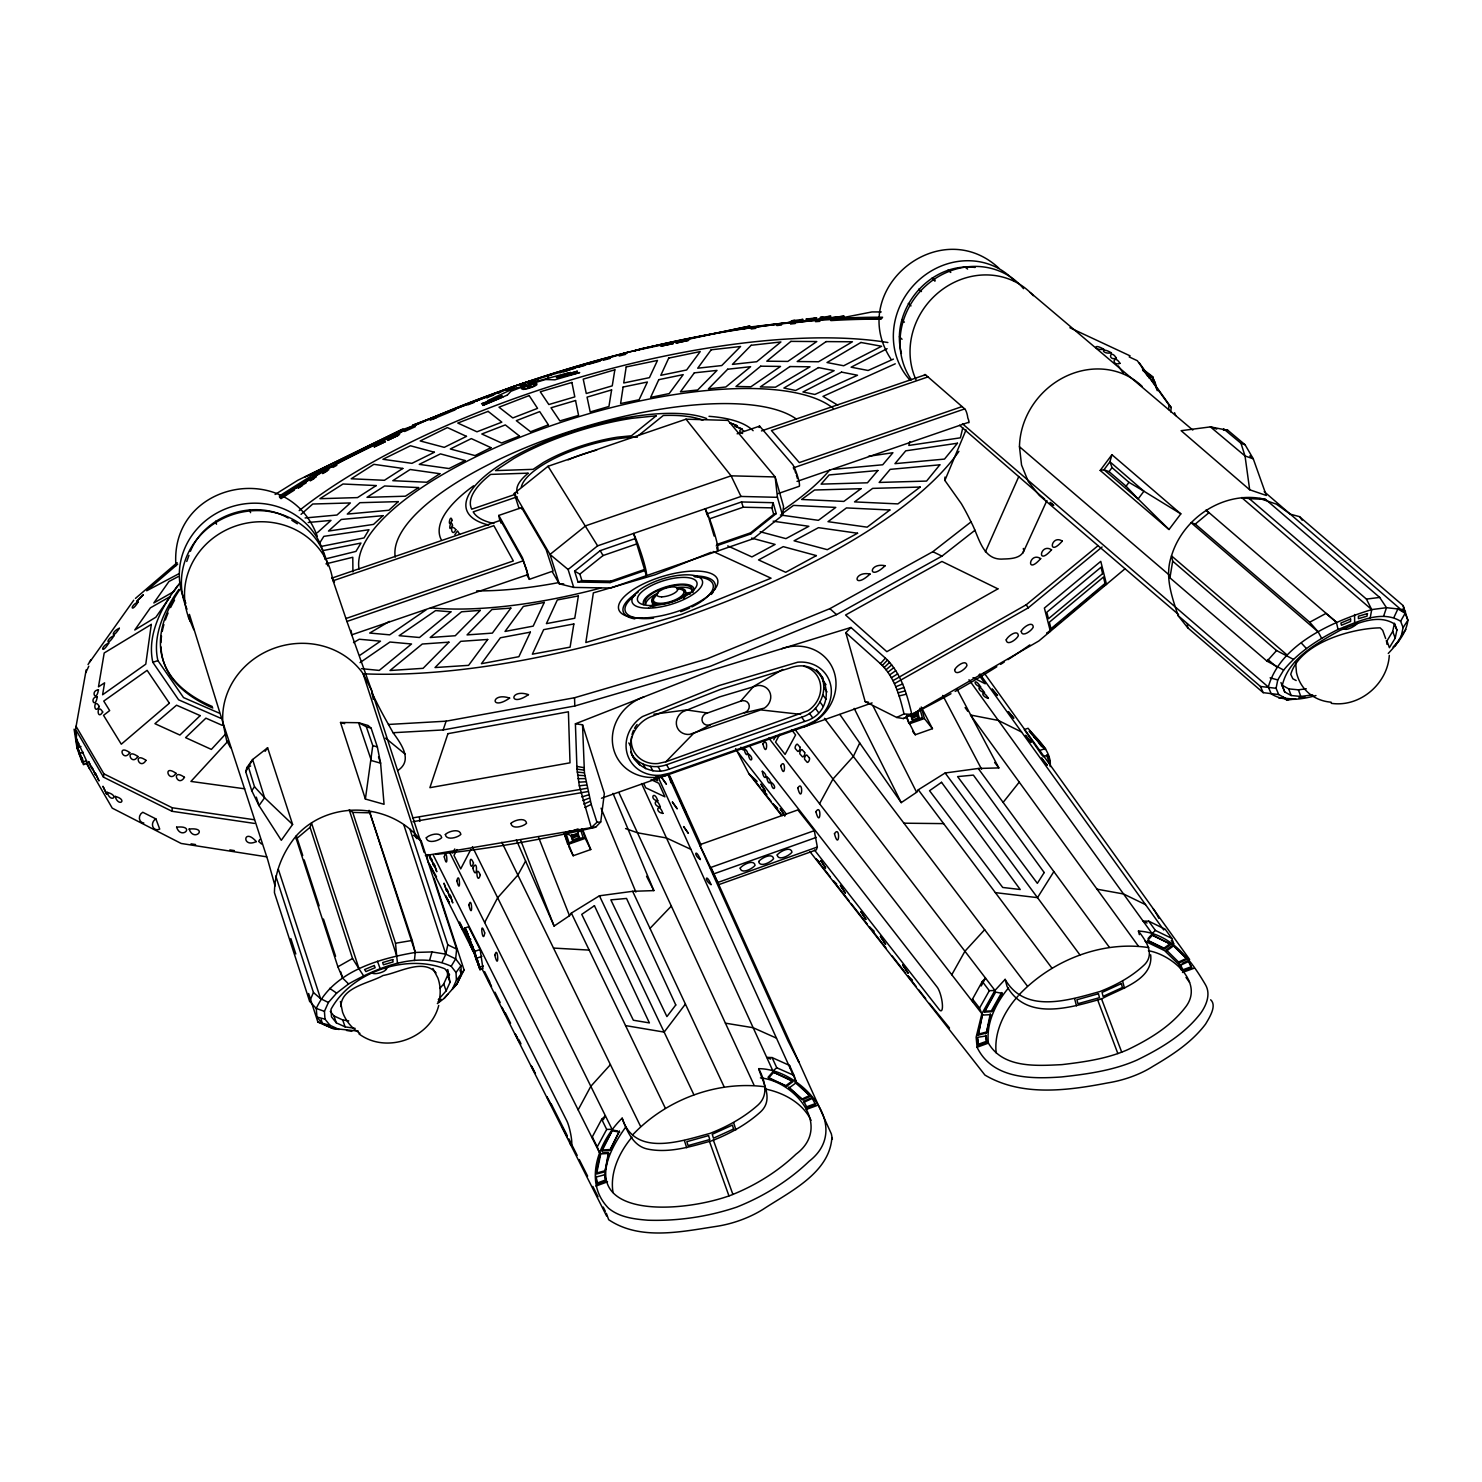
<?xml version="1.0" encoding="UTF-8"?>
<svg xmlns="http://www.w3.org/2000/svg" width="1482" height="1482" viewBox="0 0 1482 1482"><rect width="100%" height="100%" fill="white"/><g stroke="black" fill="none" stroke-linecap="round" stroke-linejoin="round"><path stroke-width="1.5" d="M451.195 966.264C417.683 950.925 378.503 966.968 348.585 983.937L342.731 978.176L337.896 966.801L296.289 838.905L296.307 835.792C329.078 799.298 391.767 802.336 421.277 841.054L456.641 949.11L455.659 958.873L451.195 966.264L456.03 972.507L456.419 980.306L452.362 989.142L456.845 984.159L464.088 970.006L434.059 878.233M758.673 1068.67C764.805 1080.211 769.102 1094.772 758.136 1104.905C744.02 1117.484 727.458 1126.561 709.934 1133.434C682.016 1140.751 634.648 1157.924 622.162 1118.15C599.247 1140.658 582.389 1181.673 608.565 1208.238C619.476 1217.37 634.277 1219.13 647.949 1220.223C677.922 1221.187 708.211 1216.685 736.647 1207.145C763.323 1196.53 788.424 1181.135 809.172 1161.24C853.391 1126.894 800.725 1068.744 758.673 1068.67C762.934 1082.897 774.178 1099.496 760.359 1112.093C746.28 1124.69 729.737 1133.767 712.212 1140.658C691.316 1146.457 668.623 1153.756 646.763 1148.883C632.758 1145.456 626.664 1130.377 622.162 1118.15M531.223 382.875L533.279 382.115L529.5 384.227L536.725 383.43L536.855 384.709A8.41 1.815 -16.9 0 1 532.612 387.006L528.426 388.432A8.41 1.834 -18.3 0 1 523.035 389.395L521.349 388.636L526.24 385.32L520.404 385.876L531.223 382.912M175.932 565.698C169.411 481.168 289.138 458.16 317.278 536.317M254.404 823.418L171.986 811.284L172.245 807.764L103.907 773.845L76.027 726.254M302.736 855.503L296.307 835.792C283.136 851.705 274.541 871.898 274.448 892.701L309.627 1001.35L316.259 1008.445L324.428 1011.354L325.003 1019.153L330.041 1025.34L339.193 1029.49L332.653 1028.415L317.889 1022.08L308.627 993.514M378.503 756.894L380.596 763.174L371.352 760.544L358.588 722.716L366.332 726.754L372.779 745.594L365.387 799.039L384.06 804.3L380.596 763.174L377.354 746.909L371.111 728.144L368.073 725.476L358.588 722.716L340.508 722.475L365.387 799.039M1170.724 411.94L1171.169 407.457L1139.287 362.868M1168.594 409.588L1169.057 405.142L1137.324 360.719L1129.173 356.903M414.423 960.54L415.256 952.444L412.218 940.44L369.055 810.321L415.256 952.444L432.022 951.944L445.804 954.149L455.659 958.873L460.939 965.782L461.347 974.415L456.845 984.159L444.1 998.423L437.338 1003.61M552.49 572.126L559.251 583.797L573.719 587.409L610.64 588.039L753.227 538.744L782.552 515.273L783.533 506.399L775.16 476.945L727.921 420.388L686.018 419.184L548.044 466.274L514.254 493.432L519.052 508.548M634.722 759.506C623.996 743.316 635.5 721.197 653.025 715.936L720.363 689.445L788.98 668.308C827.382 653.377 841.85 710.99 804.67 721.438L669.123 769.177C654.099 775.16 635.815 767.398 630.702 751.856M171.986 811.284L103.499 777.161L103.907 773.845M600.729 821.954L604.341 793.481L582.537 724.791L575.405 723.809L576.98 769.121L579.314 785.812L591.281 827.623L595.671 827.197L600.729 821.954L596.968 822.288L591.281 827.623L425.371 855.577M632.258 755.098C639.705 766.009 654.525 769.084 666.548 764.731L801.669 717.195C820.769 711.712 831.921 684.962 816.582 670.031M472.165 946.887L464.681 928.121L468.553 926.75L480.131 949.48L482.965 968.654L479.983 969.71L470.591 942.83L471.387 947.146M901.445 353.457C889.663 309.757 929.899 261.629 975.156 267.464M85.752 672.698L88.809 666.196M1033.714 737.406L1033.88 736.276L1041.698 746.65M1048.793 762.415L1048.274 761.248M1395.247 645.837L1401.268 635.982L1403.102 627.59L1400.62 621.236C1381.094 609.361 1357.086 622.181 1338.061 629.442C1317.757 639.65 1298.213 652.358 1283.671 670.068L1267.036 661.176L1169.928 577.832L1172.688 561.159L1171.502 555.88C1183.136 516.977 1225.429 489.671 1265.628 499.434L1379.686 597.413L1386.485 607.694L1397.897 608.935L1405.195 613.233L1407.9 620.254C1406.325 633.481 1396.989 644.022 1388.264 653.451M1050.238 766.583C1051.646 750.466 1037.178 739.499 1028.045 728.273L1024.303 729.589L1041.994 755.246M86.178 669.864L75.563 729.329L103.499 777.161M1370.165 618.05L1371.721 609.584L1366.441 599.098L1249.27 498.619L1241.675 497.563L1371.721 609.584L1386.485 607.694L1383.577 616.29M1389.301 655.415C1387.56 683.887 1359.772 707.636 1331.244 703.32M1315.96 695.558C1301.678 699.448 1284.431 702.283 1271.278 693.891L1268.314 687.018C1280.207 644.151 1332.596 621.606 1371.721 609.584M1295.953 699.3L1285.505 698.3L1278.725 694.558L1276.076 688.296L1277.762 679.942L1283.671 670.068M1312.644 694.854L1300.807 696.466L1291.137 695.521L1284.709 691.946L1282.189 685.888C1288.21 658.193 1317.165 643.244 1339.932 630.387C1356.512 623.866 1377.593 613.27 1394.488 623.959L1396.915 630.054L1395.192 638.168L1389.394 647.69L1386.948 641.002L1392.709 631.406L1394.432 623.255L1396.915 630.054M596.616 1170.891L600.377 1153.015M604.952 1171.78L608.824 1153.422L600.747 1153.922L596.524 1174.04L604.952 1171.78L608.454 1152.514L602.396 1152.885M442.192 962.003L445.804 954.149L447.805 944.812L409.847 829.012M644.855 570.57L633.574 533.446A26.176 2.575 71 0 1 643.003 559.122A26.176 2.575 71 0 1 646.411 575.683L644.855 570.57L610.065 582.593L578.017 582.037L574.627 571.163L600.21 550.637L635.148 538.596M962.8 427.742L960.392 437.82L908.818 445.434L909.855 441.599M716.621 544.561L750.614 532.816L773.697 514.365L771.844 507.863L773.104 502.694L741.5 501.953L706.784 513.921L705.265 508.752A26.12 3.131 71 0 1 714.769 534.335A26.12 3.131 71 0 1 717.696 551.026L716.695 547.618M978.157 1035.196L982.492 1014.225L978.157 1035.196L986.364 1033.028L990.847 1014.633L983.048 1015.059M986.364 1033.028L990.272 1013.818M245.734 771.714L246.883 767.583L252.625 759.525L267.612 747.78L292.602 824.455L281.302 840.294L258.998 805.597L251.736 790.666L245.734 771.714L252.625 759.525L264.593 797.761L292.602 824.455M340.971 1006.649C340.804 987.179 369.611 983.27 383.078 975.489C398.751 972.877 423.167 958.02 436.041 972.822M1111.945 454.715L1109.925 461.791L1103.96 469.757L1100.2 470.442L1169.02 529.5L1180.821 513.865L1111.945 454.715L1100.2 470.442M429.669 960.058L432.022 951.944M372.001 693.113L378.373 705.877A469.775 57.446 50.7 0 0 386.005 720.104L393.101 732.719L443.155 729.941L446.119 721.178L574.534 697.744L706.655 659.008L829.864 608.657L932.845 551.693L971.025 521.905L968.895 517.551A466.46 139.345 -89.3 0 0 961.299 503.602L944.868 480.446L944.979 477.074M296.289 838.905L310.053 827.327L311.516 823.01L359.07 968.932L363.423 975.545M817.342 847.037L816.341 849.89L718.77 884.643L699.652 844.777L797.853 809.932L814.285 830.661L817.342 847.037L717.547 882.568M186.751 561.474L188.955 555.361M190.4 551.285C205.183 514.81 254.163 498.489 288.138 518.033M919.785 708.285L922.508 718.233L919.322 718.159L917.951 713.175L919.173 709.915M971.025 521.905C979.046 536.299 982.121 560.9 1003.499 559.01C1010.52 558.788 1020.876 558.529 1023.784 550.767L1023.321 548.47M438.728 1005.426C430.521 1038.567 386.302 1054.406 358.977 1033.88M580.722 830.161L583.26 838.071L579.592 838.164L577.999 833.217L579.388 829.864M944.868 480.446L966.042 429.91M459.679 534.354L457.549 530.945L454.863 534.594M309.627 1001.35L313.443 992.532L275.8 876.066M415.256 952.444C378.336 958.743 333.209 971.729 316.259 1008.445L316.944 1017.041L322.539 1023.84L332.653 1028.415L358.348 1031.101M985.4 551.804L1018.819 476.482M324.428 1011.354L328.393 1002.48L336.636 993.107L348.585 983.937M439.821 988.401L443.729 983.974L447.601 975.415L447.268 969.728M438.301 999.702L446.138 990.865L450.028 982.362L447.768 969.58M1022.913 553.045L1046.922 500.49M1393.951 617.383L1397.897 608.935M859.727 743.001L853.336 756.45L832.977 778.995L819.546 803.707M452.732 852.91L454.77 848.982M457.049 849.538L453.992 855.429L460.717 868.878L470.887 849.371M484.651 922.526L497.637 897.777L517.866 875.102L525.61 861.061M592.837 1139.306L592.263 1136.953L601.692 1119.281L605.397 1115.779L603.304 1119.688M773.771 739.814L775.883 735.887M779.773 734.275L775.549 742.112L785.09 754.412L795.593 734.942L791.518 729.626M578.147 1109.851L590.818 1086.306L610.417 1064.65M449.565 852.243L599.45 1152.551L597.227 1146.883L606.675 1129.432L601.692 1119.281M602.729 1148.05L612.492 1130.044L617.642 1130.933M609.806 1150.477L619.365 1131.248L609.806 1150.477L602.007 1150.958L612.492 1130.044M972.525 1001.591L972.525 999.072L982.288 981.454L985.53 978.12L981.195 985.956M88.012 664.492L133.751 600.21M951.777 974.748L964.93 951.24L984.659 929.696M768.788 738.055L981.862 1013.669L979.528 1008.112L989.328 990.698L994.959 990.439L1005.129 979.361C1025.192 1014.577 1069.522 999.924 1099.922 991.551C1116.354 985.048 1132.007 976.657 1144.845 964.337C1155.052 953.445 1145.734 940.477 1138.435 931.067C1170.761 932.882 1190.639 959.41 1205.514 984.808C1210.961 994.144 1206.367 1005.296 1200.624 1013.299C1184.322 1034.473 1160.721 1048.515 1137.046 1060.038C1113.278 1070.578 1087.103 1074.135 1061.483 1076.951C1031.324 1079.044 992.421 1079.211 977.064 1047.255L976.138 1037.178L981.862 1013.669L994.959 990.439L795 729.403M983.826 1011.28L991.328 1010.872L1001.665 992.569L1002.24 993.385L991.903 1011.687L984.4 1012.095L995.089 991.291M984.4 1012.095L995.663 992.106L1002.24 993.385M610.065 582.593L610.917 581.111L645.133 569.273M1400.62 621.236L1405.195 613.233L1403.121 605.601L1299.492 516.644L1290.34 514.18L1276.372 504.139L1259.774 498.471M1385.651 638.575L1382.706 630.332L1380.187 627.849C1351.065 628.331 1300.029 643.132 1290.748 674.329L1292.841 678.775L1296.176 680.534M526.777 574.831L529.37 579.332L553.138 571.015L546.136 549.581L521.59 507.622L498.767 515.44L499.805 520.571M456.419 980.306L464.088 970.006M319.297 543.616L323.836 536.354L368.981 529.722L364.053 537.929L321.501 546.358M1053.869 871.601L1037.511 897.647L995.367 892.627M1403.102 627.59L1407.9 620.254L1403.121 605.601M839.868 714.491L901.223 802.633L916.617 792.296L918.284 789.776L945.145 772.993L978.25 768.473L998.849 767.917L956.927 689.019M1343.507 627.497C1343.544 632.481 1355.4 626.367 1357.549 623.107M521.59 507.622L521.553 508.845M180.063 582.519L173.709 591.633L153.832 602.952L168.948 581.5L178.322 576.535M251.736 790.666L254.515 786.775L248.624 767.657M1401.268 635.982L1405.844 629.535M265.093 751.318L267.612 747.78M89.402 661.991L91.069 659.675M516.347 839.961L554.101 926.083L569.496 915.709L571.367 913.097L599.432 895.795L632.647 891.312L653.858 890.608L612.992 793.352M456.03 972.507L460.939 965.782M1169.02 529.5L1138.12 498.971L1103.96 469.757L1109.018 471.628L1112.037 467.608L1109.925 461.791L1143.937 491.227L1180.821 513.865M1126.079 486.189L1128.969 482.335L1143.937 491.227L1138.12 498.971L1126.079 486.189L1109.018 471.628M685.406 1004.074L664.158 1032.102L625.552 1025.6M1003.129 802.392L1019.246 782.125M772.77 1071.912L768.047 1077.321L786.701 1086.213L793.074 1081.564L772.77 1071.912L792.611 1080.711L786.238 1085.361M773.215 1072.764L768.51 1078.174L786.701 1086.213M740.722 701.116L742.778 700.671A6.669 6.076 -33.6 0 1 746.131 711.99L708.581 725.18A6.688 6.076 -32.3 0 1 705.173 713.861L740.722 701.116L753.653 686.388L782.718 669.475M1148.031 938.569L1151.607 934.531L1170.984 944.33L1164.667 948.943L1147.494 940.681L1152.255 935.309L1170.984 944.33M683.684 598.228L684.814 596.95L684.147 594.708L690.538 593.856M684.147 594.708L683.017 595.968A17.636 6.484 -16.8 0 1 659.49 604.137L657.415 603.971L652.488 607.046M1267.036 661.176L1276.558 650.542L1293.434 659.36M444.1 998.423L447.768 994.348M1124.986 568.81L1038.882 640.946L911.856 714.454L904.02 713.916C899.722 695.984 894.368 676.681 880.401 663.658L885.384 658.119L850.964 627.46L712.175 670.086L575.405 723.809M626.052 1126.616C558.288 1220.371 676.922 1215.147 730.941 1195.214C754.838 1185.73 777.29 1171.984 795.927 1154.256C832.643 1126.913 795.426 1081.397 760.433 1077.877M632.518 1135.027C665.659 1099.737 717.084 1080.23 765.268 1086.843M631.999 1137.139C619.365 1152.107 609.695 1172.614 613.029 1192.528M1393.061 647.097L1399.212 640.391M225.912 733.627L211.37 749.41L185.583 737.647L205.905 718.159L222.152 725.309M228.247 740.87L190.937 781.422L244.734 788.813M1008.52 987.92C995.941 1002.981 985.975 1023.062 988.401 1043.124C1003.184 1068.559 1036.733 1065.799 1061.927 1064.632C1084.305 1061.964 1107.147 1058.815 1127.913 1049.589C1149.18 1039.345 1170.243 1026.693 1184.952 1007.853C1205.311 983.14 1172.058 954.612 1148.402 950.74M1018.208 995.848C1004.426 1011.02 993.866 1031.954 996.163 1052.868M1019.227 994.644C1051.683 960.41 1101.737 940.385 1148.828 947.609M649.987 928.399L671.327 906.095M882.309 665.492L887.477 660.12L885.384 658.119M631.591 736.758A26.787 24.416 -30.4 0 0 657.989 763.526L665.863 761.785L693.465 733.534L710.545 724.754M887.477 660.12C901.63 674.792 907.243 695.188 911.856 714.454L903.39 718.566L896.74 717.473L865.173 701.634L845.814 632.703L850.964 627.46M397.769 770.529C413.385 760.359 400.992 743.668 393.101 732.719M529.37 579.332L522.479 557.732L498.767 515.44M884.18 667.53L889.571 662.398M317.333 532.705L330.986 520.404L308.219 522.479M301.05 514.365L312.758 504.01L350.382 502.954L336.97 515.032L305.125 517.959M1171.299 940.477L1173.8 943.96L1171.762 938.347L1155.441 930.474L1152.033 933.493L968.987 679.738M177.71 564.123L146.681 590.781L178.433 573.979M886.032 669.79L891.664 664.955M135.455 598.413L177.136 562.66M1060.686 621.643L1046.644 633.388L1050.368 631.332L1044.384 608.065L1100.774 561.345L1106.498 584.316L1102.775 586.39M1064.187 618.698L1088.733 598.135M1092.253 595.208L1097.514 590.799M1321.611 638.316L1318.22 631.906L1190.954 522.572L1195.27 524.072L1208.904 512.753L1206.015 510.049L1336.356 622.125L1338.061 629.442M657.86 776.457L795.982 1081.175L794.056 1075.432L776.772 1067.762L772.919 1070.949L641.595 783.552M892.942 680.664L1026.248 604.749L1098.199 545.58M894.443 683.665L1028.23 607.861L1102.071 547.025M388.617 966.616L385.246 968.987M638.594 435.486L663.306 415.497A119.875 39.44 -16.9 0 1 702.838 420.258M573.719 587.409L568.106 569.496L597.617 545.839L741 496.451L777.439 497.322L782.552 515.273M574.627 571.163L579.87 574.108L603.044 555.546L637.371 543.709M716.195 545.913L750.744 533.965L776.216 513.606L773.104 502.694M443.155 729.941L574.812 705.988L710.286 666.289L836.552 614.622L941.959 556.139L975.026 530.223M887.848 672.272L893.72 667.734M438.005 1001.832L441.265 999.331M782.051 513.791L793.518 505.399L835.774 507.418L818.397 520.33L780.403 514.995M795.741 1083.083L789.128 1087.918L802.559 1099.885L810.432 1096.217L795.278 1082.231L810.432 1096.217M1148.754 940.829L1164.018 948.165L1170.317 943.552M1173.485 945.887L1166.927 950.666L1166.278 949.888L1172.818 945.108L1186.397 958.409L1178.69 962.022L1179.339 962.818L1187.063 959.187L1172.818 945.108M578.073 828.901L565.957 833.162L569.162 843.054L579.592 838.164M1355.233 624.015L1357.104 622.699M889.626 674.94L895.721 670.716M360.033 662.621L389.933 642.021L411.533 643.985L379.225 670.42L361.441 668.66M359.922 655.285L380.485 641.169L359.255 639.242L353.494 642.651M426.131 609.806L389.692 634.833L369.685 633.055L389.377 621.403M906.521 715.158L908.707 723.105L919.322 718.159M1005.129 979.361L1007.075 986.493C1027.082 1021.765 1071.412 1007.223 1101.811 998.812C1118.929 989.068 1153.7 980.399 1150.662 954.797M281.117 497.378L284.896 495.007L281.117 496.674M275.096 494.469L297.919 480.224L402.937 428.928M650.172 606.638L655.1 603.563L655.785 605.805M891.33 677.737L897.629 673.884M337.896 966.801L352.531 958.483L310.053 827.327M1195.27 524.072L1309.717 622.218L1325.964 613.437L1336.356 622.125M887.107 348.678L851.113 367.203L868.119 370.481L893.405 359.107M665.863 761.785L807.875 710.786A26.676 24.212 -35.3 0 0 820.62 685.851A26.676 24.212 -35.3 0 0 803.652 666.14M584.834 807.486L591.244 804.374L584.445 772.807L582.537 724.791M896.74 717.473L904.02 713.916M1182.173 963.411L1188.119 960.632L1191.639 967.653L1183.396 970.654L1182.729 969.858L1190.972 966.857M788.665 1087.047L802.095 1099.033L809.95 1095.346M803.763 1101.311L811.84 1097.532L812.303 1098.403L804.226 1102.182L803.763 1101.311L807.097 1107.665L815.545 1104.59L811.84 1097.532M895.258 363.812L822.992 396.379L837.738 405.142M583.778 804.096L590.281 801.262M246.883 767.583L250.662 766.009M711.064 552.304L655.1 574.775L593.356 592.893L585.835 642.521L681.498 614.456L771.048 578.202L713.138 551.471M661.861 588.984L657.712 590.651A24.546 9.022 -16.8 0 0 645.522 604.082M895.813 686.722L902.686 683.98M441.08 414.293L439.765 414.812L441.784 414.071M450.065 410.885L451.362 410.366L449.361 411.125M553.471 438.487L559.937 435.986M511.79 387.173L412.533 425.297L515.291 386.191L510.957 387.413A27.046 2.13 71.1 0 0 510.753 388.877M529.074 385.931C523.794 388.655 535.539 384.672 528.981 385.968M578.017 582.037L581.889 580.592L610.917 581.111M582.778 800.558L589.391 798.113M596.875 1183.155L595.894 1176.115L596.264 1177.023L604.934 1174.707L605.805 1180.969L597.246 1184.081L596.875 1183.155L605.416 1180.043L604.563 1173.8M977.879 1044.439L986.215 1041.401L985.66 1035.121L986.215 1035.955L986.79 1042.235L978.435 1045.273L977.398 1039.123M595.912 1186.063L607.527 1181.821M806.245 1109.462L817.712 1105.276M977.064 1047.255L988.401 1043.124M1182.488 972.451L1193.695 968.376M469.164 937.884L468.108 937.161L473.777 951.055L472.739 948.332M469.627 938.903L468.405 939.347L470.739 945.905L475.24 953.334M470.813 939.31L468.571 939.569L465.385 930.455M470.498 945.145L469.331 939.292M471.961 947.276L472.332 945.942L477.667 961.058M466.904 932.048L472.795 948.443M473.295 948.591L472.369 945.868L476.482 957.928M474.703 950.722L472.962 951.407L471.961 948.61M480.131 949.48L473.832 951.722L476.222 958.409M709.989 867.748L814.285 830.661M1039.456 750.596L1045.532 748.429M474.092 952.481L466.663 931.085M465.848 928.973L475.555 954.278M476.833 957.891L475.87 958.743L474.203 952.37M1046.7 755.116L1049.497 763.397M476.185 958.354L481.909 956.39M713.157 874.102L816.323 837.404M1042.846 756.802L1048.33 754.857M478.908 963.948L478.501 965.467L473.944 950.166M476.963 958.076L479.983 969.71M483.317 965.986L479.297 967.413L474.777 954.556M479.575 968.58L479.76 966.283M565.957 833.162L570.941 835.7L577.999 833.217M917.951 713.175L911.041 715.621L912.412 720.585M911.763 715.954L917.525 713.916L918.599 717.807L912.838 719.844L910.467 714.305L912.838 719.844M577.109 835.644L572.515 837.274L571.626 834.57M911.541 718.196L917.302 716.158L918.599 717.807M572.941 839.905L578.832 837.83L577.591 833.958L571.7 836.033L572.941 839.905L572.052 838.09L577.943 835.996L578.832 837.83M569.162 843.054L583.26 838.071M908.707 723.105L922.508 718.233M568.68 846.389L573.182 855.744L590.762 849.538L585.223 838.367L567.773 844.518L564.068 833.088L570.626 830.772M909.448 723.809L924.398 718.529L932.456 728.681L915.265 734.757L912.616 731.367M601.488 798.224L872.101 702.913M76.249 738.388L86.475 760.711L82.084 762.248L76.971 747.873L74.1 729.181M83.77 763.415L82.084 757.469M345.936 618.531L513.328 560.956L493.858 525.665L333.061 580.759M962.077 406.587L799.298 462.588L771.455 430.54L927.973 376.91M334.487 581.907L332.024 577.628L346.936 621.458L523.22 560.807L526.666 569.885L527.777 574.645L351.549 634.889M793.222 467.904L964.726 408.902A7.447 1.908 78.2 0 1 967.82 417.943A7.447 1.241 63.8 0 1 968.228 422.444L797.02 481.409M75.156 729.959L77.305 748.614L79.102 751.837M76.638 735.943L76.138 732.756M777.828 493.673L798.965 486.392A12.412 1.834 71.1 0 0 798.168 478.204A12.412 1.834 71.1 0 0 792.851 464.737L759.618 426.131L737.128 433.818M76.342 736.35L76.193 737.647M771.844 507.863L743.223 507.215L709.1 518.978L714.12 536.039M77.434 743.464L77.638 746.224M78.657 743.445L77.194 744.816L76.508 740.37M76.971 747.873L80.954 746.502M1148.939 377.947L1152.663 376.669L1157.257 390.674M1156.368 388.099C1156.849 383.764 1149.087 371.334 1154.33 382.504M81.547 757.561L82.066 760.84L78.879 750.374M83.27 752.3L78.861 753.819L79.88 753.578M1153.663 382.819L1154.997 382.263M455.326 408.865L456.493 408.458M515.662 494.191L471.739 509.215A119.931 39.477 -17 0 1 490.635 474.407L528.296 473.147A71.303 23.471 -17 0 0 517.755 493.469M517.199 496.822L473.184 511.883A120.153 39.625 -17 0 0 493.877 523.498M332.135 578.017L500.546 520.33L523.22 560.807M761.47 430.929L925.49 374.742L964.726 408.902M220.67 718.233L178.618 699.819L152.831 662.324L157.889 660.583A472.147 161.686 -17 0 1 178.914 589.391M897.055 689.797L904.057 687.444M581.815 796.927L588.539 794.889M773.697 514.365L776.216 513.606M622.051 354.05L628.924 351.994L525.147 382.615A27.028 2.26 71.2 0 0 524.887 383.319M565.327 434.133L572.126 432.133M536.484 379.281L535.558 379.54A27.028 2.334 71.2 0 0 535.28 380.244M538.54 378.67L537.614 378.929A27.028 2.353 71.2 0 0 537.336 380.411M548.988 375.576L548.044 375.854A27.028 2.427 71.2 0 0 547.747 377.354M551.045 374.983L550.081 375.261A27.028 2.445 71.2 0 0 549.896 375.465M561.511 371.889L560.511 372.186A27.028 2.538 71.2 0 0 560.196 372.908M665.177 587.817L669.586 586.539A24.546 9.022 -16.8 0 1 692.279 590.355L691.538 592.281L685.147 593.152L685.61 591.966A17.636 6.484 -16.8 0 0 677.682 588.076M526.684 382.171L530.445 381.078M501.824 391.007L501.009 391.248A27.065 2.056 71.1 0 0 500.786 391.933M499.86 391.767L499.045 391.989A27.065 2.038 71.1 0 0 498.878 393.452M489.857 395.601L489.079 395.824A27.084 1.964 71.1 0 0 488.875 396.509M487.893 396.361L487.115 396.583A27.084 1.945 71.1 0 0 486.967 398.028M477.871 400.214L477.13 400.418A27.102 1.871 71.1 0 0 476.945 401.085M898.129 692.835L905.261 690.871M1283.19 697.114L1286.617 700.078L1290.266 699.096M596.153 1173.114L604.582 1170.873M977.583 1034.362L985.789 1032.194M977.231 1037.363L986.215 1035.955M791.369 320.834L794.63 320.316M324.688 559.122L355.958 551.397L360.96 543.06L322.78 550.637M325.929 563.882L352.79 557.269L352.92 571.959M587.724 791.592L412.941 821.695M899.055 695.929L906.28 694.224M1299.825 698.281L1304.957 697.114M744.316 712.898L764.397 708.118A13.319 12.097 -34.2 0 0 770.307 693.557A13.319 12.097 -34.2 0 0 757.747 685.499L719.715 696.855L682.665 711.805A13.338 12.152 -31.7 0 0 676.811 726.365A13.338 12.152 -31.7 0 0 689.538 734.405L760.766 709.897L800.632 714.361M412.552 817.934L586.983 788.294M397.528 963.448L396.639 955.612L349.215 809.82L352.735 812.395L395.527 943.237L412.218 940.44M868.545 456.308L892.924 452.714L882.716 464.774L834.07 469.257M1298.658 697.966L1302.863 697.392M1286.617 700.078L1295.416 698.874M1284.709 691.946L1282.263 685.258L1288.71 688.871L1298.399 689.834L1306.29 688.778M653.821 714.194L686.481 709.934L707.081 712.916M1366.441 599.098L1379.686 597.413M808.69 318.686C797.464 320.334 825.159 316.611 813.933 318.26M799.798 319.908L803.04 319.408L791.518 320.834M822.843 317.055C811.599 318.704 839.423 314.962 828.123 316.629M579.314 785.812L586.316 784.997M609.417 1149.569L601.636 1150.051L602.007 1150.958M388.451 724.457L446.119 721.178M578.647 782.181L585.723 781.774M606.675 1129.432L612.066 1129.284L472.406 846.704M578.073 778.661L585.205 778.643M370.759 972.97L372.63 972.97M881.234 311.924L871.972 311.942L840.368 318.13L880.901 318.148M259.85 839.386L258.665 841.387L261.536 843.999M903.946 823.195L943.645 823.622M563.716 583.871L559.251 583.797L550.007 554.435L514.254 493.432M1171.762 938.347L1165.185 929.214L1148.717 921.174L1143.085 921.082L1147.068 923.027M352.735 812.395L370.685 812.84M794.056 1075.432L789.517 1065.428L772.085 1057.574L766.713 1057.351L770.584 1059.111M1278.781 698.003L1285.505 698.3M1249.27 498.619L1265.628 499.434M577.591 775.271L584.779 775.642M1223.391 430.076L1227.893 430.317L1245.084 444.748L1253.272 458.827L1266.313 495.47L1249.678 489.764L1181.135 430.688L1210.405 426.89L1227.893 430.317M553.508 948.072L589.188 950.092M1287.265 655.137L1171.502 555.88C1164.407 576.387 1171.817 596.357 1178.134 615.66L1260.478 686.462L1276.076 688.296M1278.725 694.558L1263.183 692.65L1187.712 627.775L1178.134 615.66M577.22 772.085L584.445 772.807M773.141 521.201L808.857 526.295L785.923 538.633L760.192 531.76M576.98 769.121L584.204 770.177M172.245 807.764L254.459 819.768M449.602 974.823L444.859 968.783C405.772 953.5 351.141 972.173 331.005 1009.298L331.505 1016.856L336.34 1022.858L345.121 1026.878L355.124 1028.36M330.282 1011.354L333.913 1015.892L342.713 1019.968L348.715 1020.876M191.03 843.851L195.587 844.555M229.84 849.908L234.415 850.612M266.686 856.837L181.156 843.462L112.243 808.135L86.16 762.915M764.823 1088.918C783.237 1092.456 802.707 1102.83 811.062 1120.355M725.42 1023.173L753.152 1027.711L776.475 1038.141M346.547 1030.453L351.827 1031.342M576.831 766.416L584.075 767.695M612.863 1130.933L619.754 1132.137M1097.013 889.181L1123.541 893.979L1145.567 904.668M865.173 701.634L868.637 702.264M317.889 1022.08L330.041 1025.34M386.135 966.894C389.636 970.691 375.817 975.304 372.075 973.081M316.944 1017.041L325.003 1019.153M751.578 538.077L775.105 544.431L751.911 556.917L727.718 545.913M1270.111 677.83L1277.762 679.942M742.612 433.504C737.721 432.688 739.87 426.835 743.76 431.003M372.779 745.594L377.354 746.909M366.332 726.754L371.111 728.144M340.508 722.475L344.676 723.679M655.1 603.563L653.543 603.081A17.636 6.484 -16.8 0 1 657.156 594.097M1216.778 429.095L1210.405 426.89L1245.028 455.974L1253.272 458.827L1249.826 455.919M1223.613 428.835L1240.99 443.322L1245.084 444.748M625.552 828.568L637.482 832.791L666.474 837.978L690.89 849.353M218.966 713.009L183.546 697.596L157.889 660.583M1069.893 327.744L1130.099 355.865M651.061 779.606L658.805 783.256L664.918 796.816L645.689 787.776L643.91 783.867M653.784 778.902L657.656 780.718L655.933 776.92M1145.123 941.274L1164.63 950.647L1178.857 964.541L1181.58 970.469M932.845 551.693L941.959 556.139M447.805 944.812L456.641 949.11M313.443 992.532L320.575 998.646L328.393 1002.48M1021.58 732.015L998.349 720.437L970.488 715.009L1138.083 945.701M973.044 677.644L985.252 683.776L978.898 674.903M155.906 818.916A5.909 5.168 -60 0 0 152.813 826.66A5.909 5.168 -60 0 0 159.723 829.086L155.906 818.916L142.772 812.266A5.872 5.15 -59.8 0 0 143.828 823.01M1210.664 999.776C1217.241 1005.685 1209.164 1018.023 1205.57 1024.099C1191.88 1042.272 1172.41 1054.906 1153.052 1066.28A67.338 34.438 -13.7 0 1 1107.702 1082.916C1067.411 1090.659 1021.728 1096.828 984.919 1075.061L809.969 851.705M413.441 835.255L421.277 841.054M291.824 520.33L297.363 523.813M329.597 988.327L336.636 993.107M1044.717 499.175L959.558 425.297M1050.127 502.935L1053.721 505.436L1050.256 502.379M998.942 268.242C939.458 212.871 845.833 289.953 890.867 358.977M1142.381 368.777L1152.663 376.669M1142.622 369.685L1152.737 377.465M1142.826 370.519L1147.716 374.261M964.726 266.779L967.598 269.057M947.961 270.169L950.777 272.466M385.561 738.129L405.197 754.153M935.031 280.135L932.252 277.801L934.938 281.228M568.106 569.496L550.007 554.435L585.686 525.795L731.089 475.833L775.16 476.945L777.439 497.322M1030.249 292.528L1192.788 430.058M918.71 289.194L921.452 291.546M1142.27 386.506A74.952 67.412 -47.6 0 0 1065.039 376.743A74.952 67.412 -47.6 0 0 1019.468 446.712L1168.446 574.331L1169.928 577.832M1267.851 659.49L1276.576 666.956M1268.314 687.018L962.448 423.778M1178.523 614.511L1039.308 495.414L1028.323 481.631L1021.543 465.033L1019.468 446.712M1402.102 608.991L1405.566 611.955M1172.688 561.159L1276.558 650.542M1264.202 491.653L1405.195 613.233M1112.037 467.608L1128.969 482.335M908.281 303.495L911.004 305.885M829.864 608.657L836.552 614.622M845.814 632.703L880.401 663.658M901.686 319.741L904.39 322.168M899.37 336.785L902.056 339.267M949.499 1027.989L929.399 1003.388M912.43 980.102L907.781 975.786L916.043 986.345M874.176 931.233L869.36 926.769L886.125 948.147M819.565 862.079L816.212 858.949L830.05 876.603M836.682 883.92L833.366 880.845L849.075 900.889M735.683 748.632L748.818 773.623L757.098 781.403M756.394 781.033L751.67 776.605L760.544 787.924M766.916 794.463L762.248 790.073L771.307 801.632M777.661 808.19L773.03 803.837L782.274 815.637M1166.278 949.888L1179.339 962.818M1301.474 643.169L1306.383 648.523M254.515 786.775L264.593 797.761L258.998 805.597L256.312 797.149M1169.057 405.142L1171.169 407.457M1309.717 622.218L1318.22 631.906M1029.86 731.034L1045.644 749.225M1029.119 731.293L1036.288 739.574M1039.16 742.871L1044.884 749.503M686.018 419.184L731.089 475.833L741 496.451M740.907 747.243L743.112 750.003L743.26 747.928M737.869 752.059L786.145 813.785M814.544 850.094L939.31 1009.668A12.745 3.168 77 0 0 942.311 1003.555A12.745 3.168 77 0 0 937.124 987.049L749.17 745.631M851.076 903.427L867.303 924.138M892.257 955.983L905.576 972.989M918.803 989.865L925.694 998.646M748.818 773.623L781.514 815.396M994.626 762.452L998.849 767.917M972.525 999.072L979.528 1008.112M982.288 981.454L989.328 990.698M1299.492 516.644L1302.159 520.163M824.455 718.325L1027.267 985.919M918.284 789.776L1051.905 968.079M945.145 772.993L1079.915 954.89M820.046 674.088L823.121 678.219M816.434 670.049L818.472 672.791M822.955 680.59L826.03 684.74M823.955 687.759L827.03 691.927M978.25 768.473L1109.333 947.257M822.973 695.095L826.048 699.282M1148.717 921.174L1155.441 930.474M965.097 707.581L967.802 711.304M820.083 702.116L823.14 706.321M984.029 672.791L1189.638 959.502M979.861 673.94L1163.741 929.974M815.489 708.34L818.527 712.564M500.546 520.33L500.935 523.072M1143.548 370.389L1147.865 376.447M809.487 713.324L812.507 717.566M1186.008 977.416L1189.546 982.362M801.669 717.195L804.67 721.438M1118.243 365.887L1123.319 373.186M523.331 383.171L524.128 384.394M1026.248 604.749L1028.23 607.861M688.852 819.398L685.314 812.062L688.852 819.361M548.044 466.274L597.617 545.839M668.401 774.289L674.569 787.664L670.235 778.513M352.531 958.483L359.07 968.932M519.46 1041.994L518.163 1039.716M531.204 1065.614L534.409 1071.894M666.548 764.731L669.123 769.177M600.21 550.637L603.044 555.546M658.045 766.62L660.602 771.066M650.413 766.398L652.951 770.844M547.58 1097.94L546.858 1096.736L549.137 1101.256M643.262 764.286L645.763 768.732M534.724 1072.468L535.428 1073.672L533.242 1069.319M628.813 742.908L630.461 745.817M448.713 901.723L449.398 902.909L447.657 899.426M637.075 760.433L639.557 764.86M428.909 863.228L436.542 876.881M531.705 1066.484L532.686 1068.263M474.462 952.833L475.074 953.945M815.545 1104.59L815.063 1103.719L806.634 1106.795L807.097 1107.665M446.897 897.999L445.693 895.869L447.342 899.222M448.435 901.204L447.453 899.018M516.551 1036.288L515.217 1033.973L517.848 1039.123M503.065 1009.52C497.915 1000.183 509.715 1022.117 503.435 1010.631M548.247 1099.144L549.155 1100.848M516.885 1036.881L517.607 1038.252M549.396 1101.756L551.434 1105.387L549.34 1101.219M75.434 732.997L76.156 734.331M230.507 747.706L226.616 740.426L222.819 722.234L189.437 614.419L188.455 617.012L193.809 629.702M461.235 926.38C455.307 915.561 466.867 937.106 460.958 926.25M489.82 983.14C483.669 971.766 495.525 994.496 490.005 983.474M942.774 695.428L981.584 769.195M669.179 775.92L668.604 774.845L670.031 778.106M432.948 968.561L437.95 978.157A50.629 45.164 -20 0 1 438.968 1001.684M932.456 728.681L921.248 707.025L924.398 718.529M906.169 717.01L915.265 734.757M646.56 876.288L653.858 890.608M275.059 885.958L267.76 859.912L222.819 722.234A76.675 70.914 -17.1 0 1 275.3 647.856A76.675 70.914 -17.1 0 1 363.109 673.717L371.519 690.223L424.185 852.502M872.805 705.506L916.617 792.296M476.704 958.298L427.816 861.283L426.797 854.595M481.909 968.617L606.601 1216.018M433.392 855.318L566.884 1121.022A12.912 1.815 77.6 0 1 571.367 1137.972A12.912 1.815 77.6 0 1 570.07 1143.53M459.587 921.989L473.129 948.832M484.577 971.562L489.764 981.899M494.969 992.218L500.175 1002.554M505.381 1012.891L510.586 1023.21M518.922 1039.734L520.997 1043.865M551.174 1103.794L566.791 1134.767M568.884 1138.898L577.202 1155.441M579.277 1159.572L587.613 1176.097M592.819 1186.415L598.024 1196.752M603.23 1207.089L605.304 1211.22M373.26 699.3L371.519 690.223L346.936 621.458M854.188 708.396L901.223 802.633M592.263 1136.953L597.227 1146.883M501.824 842.239L640.502 1126.246M571.367 913.097L665.344 1108.221M599.432 895.795L693.909 1094.79M632.647 891.312L724.161 1086.899M684.517 809.746L686.11 813.285L679.942 800.058L684.147 809.505M619.05 792.889L754.005 1085.065M772.085 1057.574L776.772 1067.762M1191.639 967.653L1188.786 961.41L1180.858 965.115L1180.191 964.337L1183.396 970.654M706.784 513.921L708.34 517.292M701.171 845.222L669.938 775.994L670.753 782.644M711.175 867.804L831.365 1133.934L832.384 1139.213M668.215 775.382L788.072 1040.975L798.983 1062.335L798.372 1060.76M1260.478 686.462L1263.183 692.65M1174.559 412.718L1175.763 415.59M1101.422 998.572L1121.707 1052.164M1097.662 999.942L1117.854 1053.572M831.847 1138.195C829.086 1173.318 789.406 1191.936 763.1 1209.293A67.913 35.401 -18 0 1 716.658 1226.336C681.59 1231.653 640.224 1240.934 608.694 1219.723L606.342 1213.276M430.021 855.577L430.854 860.023L428.557 854.577M601.062 808.209L635.889 892.09M582.37 828.975L590.762 849.538M564.068 833.088L573.182 855.744M86.845 762.063L89.513 768.713M538.614 837.46L569.496 915.709M520.756 840.442L554.101 926.083M464.681 928.121L480.353 968.302M78.435 749.41L80.769 755.524M79.657 753.578L83.418 764.693L87.197 763.397L86.475 760.711M713.268 1139.88L732.905 1194.455M709.415 1141.288L728.959 1195.9M1392.709 631.406L1395.192 638.168M1298.399 689.834L1300.807 696.466M1288.71 688.871L1291.137 695.521M1280.967 682.517L1282.189 685.888M377.465 961.225L380.114 968.561M447.601 975.415L450.028 982.362M443.729 983.974L446.138 990.865M342.713 1019.968L345.121 1026.878M333.913 1015.892L336.34 1022.858M249.55 509.678L250.569 512.661M741.5 501.953L743.223 507.215M304.162 859.893L319.149 905.891M323.447 919.025L335.58 956.279M340.582 971.618L342.731 978.176M278.357 869.323L320.575 998.646M321.131 1019.486L322.539 1023.84M459.939 970.08L461.347 974.415M363.109 673.717L416.609 838.59M403.956 825.233L445.804 954.149M570.941 835.7L572.534 840.646M290.824 938.569L295.807 953.963M684.388 1140.547L686.722 1147.753M582.148 828.827L585.223 838.367M1240.99 443.322L1245.028 455.974L1249.678 489.764M591.244 804.374L596.968 822.288M733.627 1122.652L735.887 1129.858M579.87 574.108L581.889 580.592M215.594 521.201L216.52 524.239M476.185 959.484L476.463 960.447L476.945 959.206M911.245 714.676L912.004 717.381L916.506 715.787L915.765 713.083M1074.58 998.627L1076.506 1005.87M1048.089 754.857L1050.238 763.137M1122.634 981.14L1124.505 988.401M470.072 940.607L471.369 945.683M1138.435 931.067L1139.343 934.642M340.415 1001.48L342.564 1012.113A50.629 45.164 -20 0 0 359.959 1033.362M351.049 630.369L351.605 633.555M789.517 1065.428L789.925 1067.818M75.489 731.997L77.694 746.317M77.657 747.373L78.157 750.633M596.264 1177.023L597.246 1184.081M750.614 532.816L750.744 533.965M419.443 817.656L419.832 821.399M977.787 1038.197L978.435 1045.273M395.527 943.237L396.639 955.612M1295.564 661.769L1296.472 672.532A49.239 42.478 -45.5 0 0 1331.114 702.19M1187.378 623.903L1187.712 627.775M574.534 697.744L574.812 705.988M1354.604 614.511L1354.641 622.533M958.91 451.362A386.154 130.416 -17 0 1 364.739 673.865M299.179 510.623A386.154 130.416 -17 0 1 887.885 342.527M152.831 662.324A477.5 163.557 -17 0 1 177.71 585.686M279.542 497.359A477.5 163.557 -17 0 1 882.605 317.241M1029.842 644.911A551.767 200.867 -17 0 1 1007.945 659.657M1004.277 662.028A551.767 200.867 -17 0 1 1000.572 664.399M996.812 666.752A551.767 200.867 -17 0 1 955.149 691.427M950.981 693.743A551.767 200.867 -17 0 1 903.39 718.566M595.671 827.197A551.767 200.867 -17 0 1 435.708 854.392M280.969 498.693A472.147 161.686 -17 0 1 294.362 490.097M298.29 487.652A472.147 161.686 -17 0 1 306.255 482.799M310.294 480.39A472.147 161.686 -17 0 1 316.407 476.796M322.576 473.24A472.147 161.686 -17 0 1 328.819 469.72M332.987 467.386A472.147 161.686 -17 0 1 336.822 465.292M404.605 431.503A472.147 161.686 -17 0 1 415.368 426.668M430.132 420.24A472.147 161.686 -17 0 1 436.301 417.628M448.805 412.441A472.147 161.686 -17 0 1 455.122 409.884M467.886 404.845A472.147 161.686 -17 0 1 474.314 402.344M487.245 397.472A472.147 161.686 -17 0 1 493.747 395.083M528.389 382.949A472.147 161.686 -17 0 1 534.798 380.818M562.956 371.871A472.147 161.686 -17 0 1 569.533 369.889M578.295 367.277A472.147 161.686 -17 0 1 584.871 365.369M589.262 364.127A472.147 161.686 -17 0 1 600.21 361.052M751.189 329.004A472.147 161.686 -17 0 1 755.876 328.319M776.846 325.558A472.147 161.686 -17 0 1 781.477 325.021M790.666 323.984A472.147 161.686 -17 0 1 795.241 323.521M815.508 321.668A472.147 161.686 -17 0 1 819.917 321.335M830.846 320.594A472.147 161.686 -17 0 1 881.03 319.186M212.815 708.025A466.886 159.667 -17 0 1 161.001 646.93M160.982 642.595A466.886 159.667 -17 0 1 161.501 635.963M162.242 631.443A466.886 159.667 -17 0 1 163.891 624.589M165.354 619.976A466.886 159.667 -17 0 1 168.077 613.011M170.578 607.583A466.886 159.667 -17 0 1 174.524 600.229M298.123 488.263A466.886 159.667 -17 0 1 302.124 485.8M310.22 480.872A466.886 159.667 -17 0 1 314.332 478.427M322.631 473.592A466.886 159.667 -17 0 1 326.837 471.202M391.396 437.783A466.886 159.667 -17 0 1 399.825 433.837M433.652 418.832A466.886 159.667 -17 0 1 448.361 412.7M506.955 390.359A466.886 159.667 -17 0 1 513.55 388.043M563.808 371.63A466.886 159.667 -17 0 1 574.868 368.314M603.693 360.126A466.886 159.667 -17 0 1 610.325 358.348M619.143 356.013A466.886 159.667 -17 0 1 625.719 354.328M212.259 706.488A466.96 159.5 -17 0 1 179.859 589.466M280.246 498.137A466.96 159.5 -17 0 1 882.012 318.408M781.736 648.727A44.33 40.236 -35.3 0 1 834.496 673.198A44.33 40.236 -35.3 0 1 804.337 726.773M693.557 575.942A47.98 17.654 -16.8 0 1 714.398 589.817M713.416 591.633A47.98 17.654 -16.8 0 1 711.286 594.43M634.833 618.902A47.98 17.654 -16.8 0 1 638.075 592.226M694.836 576.906A45.849 16.858 -16.8 0 1 691.835 606.935M689.797 607.898A45.849 16.858 -16.8 0 1 680.738 611.658M653.562 618.161A45.849 16.858 -16.8 0 1 635.463 595.116M667.956 774.808A44.516 40.588 -30.4 0 1 614.03 750.559A44.516 40.588 -30.4 0 1 643.91 696.892M522.85 384.69A27.028 2.242 71.2 0 1 523.09 383.227L512.92 386.672A27.046 2.149 71.1 0 0 512.679 387.358M759.154 427.483A11.986 1.704 71.2 0 1 759.618 426.131M793.759 468.683A7.466 1.111 71.1 0 1 794.389 469.868M795.074 471.387A7.466 1.111 71.1 0 1 795.76 473.129M796.39 474.981A7.466 1.111 71.1 0 1 797.39 478.482M829.753 469.905A253.589 85.4 -17 0 1 783.737 509.53M600.729 588.039A253.589 85.4 -17 0 1 430.428 607.842M359.015 569.088A253.589 85.4 -17 0 1 555.731 424.111A253.589 85.4 -17 0 1 833.18 408.254M632.036 734.59A26.787 24.416 -30.4 0 1 633.518 730.348M634.537 728.31A26.787 24.416 -30.4 0 1 637.093 724.494M643.836 604.675A26.343 9.67 -16.8 0 1 666.363 586.724A26.343 9.67 -16.8 0 1 694.002 589.947M676.755 588.891A15.839 5.817 -16.8 0 1 681.516 596.005A15.839 5.817 -16.8 0 1 660.453 603.304A15.839 5.817 -16.8 0 1 655.766 596.172M654.229 605.323A17.636 6.484 -16.8 0 1 653.117 600.488M684.313 591.318A17.636 6.484 -16.8 0 1 686.277 594.208M645.689 604.026A24.546 9.022 -16.8 0 1 658.378 592.874M676.292 587.613A24.546 9.022 -16.8 0 1 692.946 592.615M187.01 609.213A74.063 69.617 -14.7 0 1 234.323 514.069A74.063 69.617 -14.7 0 1 327.763 565.865M190.178 621.273A74.785 70.191 -15 0 1 237.972 525.276A74.785 70.191 -15 0 1 332.283 577.443M185.861 603.248A73.581 69.209 -14.6 0 1 230.747 506.992A73.581 69.209 -14.6 0 1 324.743 558.158M910.152 380.281A72.081 66.153 -49.5 0 1 917.432 281.413A72.081 66.153 -49.5 0 1 1014.67 281.228M1386.355 640.52A49.239 42.478 -45.5 0 1 1386.985 644.337M916.043 379.818A73.248 67.042 -49.2 0 1 942.867 289.12A73.248 67.042 -49.2 0 1 1033.287 295.678M911.411 379.855A72.544 66.505 -49.3 0 1 928.751 283.303A72.544 66.505 -49.3 0 1 1023.543 288.657M924.268 375.465A7.243 1.778 78.4 0 1 925.49 374.724M1153.311 908.837A12.671 1.074 62.5 0 1 1158.868 918.358M558.381 582.648A215.427 72.488 -17 0 1 476.722 590.873M395.249 557.065A215.427 72.488 -17 0 1 559.714 434.763A215.427 72.488 -17 0 1 796.334 419.054M441.136 539.485A166.503 55.631 -17 0 1 473.573 485.818M709.007 416.331A166.503 55.631 -17 0 1 753.115 430.706M488.69 525.036A133.25 43.904 -17 0 1 526.925 449.768A133.25 43.904 -17 0 1 706.655 418.554M568.106 459.846A67.913 22.452 -17 0 1 596.709 450.083M521.331 487.022A75.508 24.861 -17 0 1 563.957 454.029A75.508 24.861 -17 0 1 637.353 437.19M256.293 841.591C241.399 848.538 243.307 826.863 256.293 841.591M865.914 919.248L860.82 911.56L865.821 919.322M744.094 748.54C745.891 759.877 751.003 752.689 744.094 748.54M748.243 753.801C749.873 764.971 755.301 758.228 748.243 753.801M431.243 858.448L433.763 865.784L431.243 858.448M434.17 864.191L436.708 871.564L434.17 864.191M484.707 932.956C482.724 946.257 479.279 916.95 484.707 932.956M494.821 955.26C499.341 973.155 497.952 943.33 494.821 955.26M762.304 771.27C763.934 782.626 769.584 775.901 762.304 771.27M468.868 905.132C473.11 921.952 471.85 893.868 468.868 905.132M766.602 776.716C768.398 788.331 773.826 781.125 766.602 776.716M456.845 880.734C460.976 897.203 459.698 869.341 456.845 880.734M770.918 782.2C772.567 793.648 778.328 786.923 770.918 782.2M1025.451 735.442L1030.99 742.112L1025.451 735.442M444.044 883.365L446.638 890.886L444.044 883.365M444.267 856.837C448.231 872.768 447.138 845.907 444.267 856.837M447.064 889.33L449.676 896.906L447.064 889.33M450.12 895.332L452.751 902.946L450.25 895.184M880.401 936.365L885.625 944.367L880.493 936.42M885.125 565.735C868.1 582.074 868.082 562.178 885.125 565.735M870.045 574.053C852.446 590.41 853.058 570.551 870.045 574.053M184.472 777.309C177.581 788.368 170.393 767.417 184.472 777.309M1013.725 718.066L1008.316 711.638L1013.725 718.066M175.95 773.252C169.096 784.219 162.02 763.471 175.95 773.252M107.149 792.333C110.502 803.726 120.413 795.741 107.149 792.333M115.114 796.371C118.486 807.82 128.526 799.798 115.114 796.371M146.033 760.377C139.271 771.122 132.472 750.855 146.033 760.377M137.863 756.468C131.12 767.157 124.395 747.021 137.863 756.468M902.649 964.856L908.04 973.081L902.649 964.856M815.897 811.71C820.491 829.29 821.862 802.355 815.897 811.71M834.459 833.718C839.201 851.761 840.627 824.251 834.459 833.718M762.952 743.964C766.916 759.951 768.658 735.405 762.952 743.964M780.736 765.712C785.071 782.44 786.294 756.561 780.736 765.712M797.779 788.035C802.244 805.189 803.54 778.791 797.779 788.035M129.749 752.578C123.043 763.211 116.411 743.26 129.749 752.578M143.143 594.967L136.863 601.284L143.143 594.967M138.122 602.007C131.009 613.659 129.527 605.619 138.122 602.007M119.32 628.275C112.021 640.224 110.557 631.943 119.32 628.275M114.077 635.593C106.723 647.69 105.241 639.279 114.077 635.593M997.46 695.466L992.162 689.186L997.46 695.466M954.63 669.845C955.186 676.589 965.393 669.364 966.968 665.529C966.431 658.786 956.205 666.011 954.63 669.845M1006.204 639.872C1006.686 646.56 1016.819 639.427 1018.356 635.63C1017.875 628.942 1007.741 636.074 1006.204 639.872M108.797 643.003C101.369 655.192 99.905 646.708 108.797 643.003M1021.228 631.239C1021.672 637.908 1031.75 630.832 1033.269 627.053C1032.824 620.384 1022.747 627.46 1021.228 631.239M480.298 874.954C476.945 886.755 474.796 862.45 480.298 874.954M472.832 868.23C477.13 883.031 478.26 856.3 472.832 868.23M473.48 862.969C470.165 874.658 468.071 850.631 473.48 862.969M452.51 525.406C447.397 535.428 450.732 517.07 452.51 525.406M452.066 520.404C446.99 530.371 450.306 512.124 452.066 520.404M151.294 624.422L145.773 664.177L102.61 694.762L104.592 682.832L98.479 686.851L104.203 652.969L151.294 624.422M742.112 429.058L735.202 426.26L742.112 429.058M623.125 387.024L620.606 403.549L639.094 399.751L647.393 382.023L623.125 387.024M626.182 366.943L623.737 382.967L649.431 377.651L657.471 360.441L626.182 366.943M426.26 837.849C427.187 844.073 438.598 841.016 441.692 837.682C440.765 831.439 429.335 834.514 426.26 837.849M736.98 425.686L730.089 422.907L736.98 425.686M445.341 834.533C446.267 840.794 457.753 837.701 460.865 834.366C459.939 828.086 448.435 831.198 445.341 834.533M573.849 623.959L570.107 647.134L532.353 654.192L543.653 629.646L573.849 623.959M578.369 595.931L574.757 618.272L546.413 623.626L557.325 599.951L578.369 595.931M611.603 389.914L608.935 406.476L590.207 411.977L587.057 397.139L611.603 389.914M614.845 369.796L612.251 385.839L586.279 393.508L583.223 379.133L614.845 369.796M97.293 696.67C95.256 709.952 88.735 697.429 97.293 696.67M98.46 689.815C96.274 703.079 89.791 690.723 98.46 689.815M510.957 823.418C511.864 829.735 523.424 826.604 526.555 823.251C525.665 816.934 514.087 820.083 510.957 823.418M740.185 868.1C741.167 874.51 752.411 868.897 755.079 865.321C754.116 858.912 742.852 864.543 740.185 868.1M1367.46 613.604L1366.978 616.179L1358.401 618.661L1358.401 616.216L1367.46 613.604M758.71 861.505C759.655 867.915 770.918 862.302 773.567 858.745C772.622 852.335 761.359 857.948 758.71 861.505M777.198 854.929C778.106 861.338 789.35 855.744 791.981 852.187C791.073 845.777 779.828 851.372 777.198 854.929M102.703 712.027C96.626 721.753 96.682 701.579 102.703 712.027M99.331 706.562C93.31 716.214 93.366 696.244 99.331 706.562M455.826 529.667C451.473 539.077 449.009 521.386 455.826 529.667M176.599 827.178C181.286 840.85 196.587 825.048 176.599 827.178M189.159 829.068C193.864 842.85 209.351 826.937 189.159 829.068M447.935 733.664L429.891 787.683L570.014 762.822L568.403 711.786L447.935 733.664M528.463 694.632C508.808 708.248 509.308 688.296 528.463 694.632M509.623 698.096C490.042 711.656 490.616 691.761 509.623 698.096M1062.298 541.097C1047.181 558.214 1050.942 533.816 1062.298 541.097M1051.553 549.803C1036.307 567.106 1040.123 542.468 1051.553 549.803M1040.697 558.621C1025.34 576.035 1029.23 551.23 1040.697 558.621M658.786 379.67L650.617 397.398L669.197 393.582L683.202 374.631L658.786 379.67M668.715 358.107L660.805 375.317L686.629 369.981L700.226 351.567L668.715 358.107M530.371 632.147L518.885 656.693L481.428 663.695L500.379 637.779L530.371 632.147M544.264 602.433L533.187 626.126L505.029 631.443L523.35 606.416L544.264 602.433M1120.003 363.368C1110.778 366.554 1113.686 353.031 1120.003 363.368M1116.391 358.181C1107.221 361.33 1110.129 347.974 1116.391 358.181M988.383 698.393C979.935 696.207 982.01 688 988.383 698.393M984.493 692.65C976.082 690.464 978.157 682.313 984.493 692.65M980.639 686.944C972.248 684.758 974.322 676.681 980.639 686.944M1111.407 352.827C1101.923 354.809 1099.681 345.954 1111.407 352.827M1044.199 872.546L1037.363 883.346L957.594 776.605L973.378 775.105L1044.199 872.546M1103.664 349.178C1094.531 351.16 1092.178 342.379 1103.664 349.178M711.045 884.606C703.561 879.882 706.247 872.657 711.045 884.606M170.319 596.505L155.906 617.179L134.769 629.998L150.386 607.842L170.319 596.505M700.319 859.504C692.983 854.836 695.651 847.889 700.319 859.504M694.317 372.853L680.442 391.822L697.67 389.988L717.01 370.389L694.317 372.853M711.193 349.789L697.726 368.203L721.753 365.554L740.574 346.492L711.193 349.789M487.708 639.464L468.59 665.344L435.023 667.548L460.735 641.336L487.708 639.464M510.845 608.102L492.376 633.11L467.052 634.907L491.95 609.51L510.845 608.102M675.773 1004.981L666.919 1016.596L610.843 899.87L626.534 898.444L675.773 1004.981M688.37 833.329L683.61 826.586L688.37 833.329M535.132 384.894L534.983 385.098A6.298 1.371 -16.9 0 1 530.297 387.339L530.297 387.339A6.298 1.371 -18.3 0 1 524.609 388.599L523.794 388.562A6.354 1.241 -18.6 0 1 523.72 387.599L524.48 387.08A6.243 1.056 -18.9 0 1 528.389 385.339L528.481 385.301A6.243 1.037 -16.8 0 1 532.946 384.209L534.076 384.079A6.354 1.223 -16.9 0 1 535.354 384.635L535.132 384.894M688.574 340.341L676.2 343.009L688.574 340.341M939.829 464.829L926.583 481.076L879.159 482.447L890.163 469.368L939.829 464.829M957.465 443.229L944.516 459.087L894.961 463.662L905.743 450.824L957.465 443.229M507.326 395.101L482.762 405.42L503.046 396.861L481.52 403.808L502.287 395.935L487.522 400.696L514.662 388.099L522.405 386.858L510.975 391.267L507.326 395.101M677.107 808.69L672.42 802.095L677.107 808.69M877.881 470.498L867.452 482.799L821.102 484.132L829.123 474.944L877.881 470.498M673.365 343.509L661.102 346.121L673.365 343.509M662.917 813.414C653.599 811.951 658.971 801.614 662.917 813.414M660.379 807.134C651.098 805.652 656.452 795.389 660.379 807.134M657.841 800.873C648.82 799.558 654.062 789.313 657.841 800.873M666.381 784.163L661.806 777.735L666.381 784.163M727.699 369.222L708.433 388.84L725.828 386.987L750.614 366.702L727.699 369.222M751.152 345.287L732.423 364.387L756.728 361.719L780.903 341.953L751.152 345.287M448.916 642.169L423.092 668.326L390.007 670.512L422.277 644.022L448.916 642.169M480.261 610.38L455.252 635.741L430.206 637.501L461.55 611.788L480.261 610.38M200.181 715.621L179.896 735.053L154.925 723.679L176.562 705.21L200.181 715.621M383.023 515.662L373.52 524.406L328.485 531.056L341.305 519.46L383.023 515.662M398.269 501.62L388.895 510.253L347.27 514.087L359.867 502.694L398.269 501.62M169.374 703.19L121.283 744.205L103.536 715.343L109.668 710.582L103.759 701.079L147.126 670.346L169.374 703.19M1105.035 583.463L1050.997 628.701L1049.349 622.218L1103.46 577.054L1105.035 583.463M1102.627 573.645L1048.459 618.754L1046.792 612.251L1101.033 567.217L1102.627 573.645M398.639 435.152L387.636 440.376L398.639 435.152M385.394 441.636L374.316 446.879L385.394 441.636M760.711 366.184L735.98 386.487L750.929 386.765L780.532 366.425L760.711 366.184M790.925 341.379L766.805 361.182L787.831 361.423L816.786 341.545L790.925 341.379M450.88 611.825L419.48 637.501L399.14 635.685L435.597 610.584L450.88 611.825M656.193 415.812L631.443 435.782L617.494 437.171A80.047 26.361 -17 0 0 543.449 462.458L533.112 469.349L495.488 470.609L513.828 458.494A128.712 42.404 -17 0 1 631.628 418.35L656.193 415.812M535.465 381.615L533.613 383.06L545.617 379.522L554.842 379.818L579.684 372.575L557.084 377.947L577.498 371.185L556.25 377.113L570.755 372.501L566.828 373.26L535.465 381.615M889.867 509.993L867.155 527.166L828.012 521.664L846.463 507.918L889.867 509.993M920.174 487.059L897.907 503.899L854.54 501.898L872.676 488.375L920.174 487.059M860.968 488.708L843.851 501.416L801.614 499.471L814.544 490.005L860.968 488.708M941.533 782.311L929.547 790.703L1002.721 887.459L1020.227 889.515L941.533 782.311M789.887 366.554L760.303 386.932L775.457 387.191L810.006 366.795L789.887 366.554M826.122 341.601L797.186 361.515L818.546 361.756L852.428 341.768L826.122 341.601M594.43 905.706L581.741 914.375L633.351 1020.227L649.394 1022.913L594.43 905.706M418.609 487.578L405.383 496.211L366.999 497.322L384.598 485.966L418.609 487.578M439.876 473.721L426.797 482.243L392.804 480.687L410.144 469.498L439.876 473.721M376.224 485.577L357.533 497.6L319.927 498.693L343.009 484.003L376.224 485.577M402.826 468.442L384.412 480.298L351.197 478.779L373.872 464.329L402.826 468.442M312.721 475L279.246 496.062L292.491 490.209L323.928 470.405L312.721 475M818.472 367.592L783.885 388.043L795.612 390.47L834.144 370.667L818.472 367.592M860.912 342.472L827.012 362.534L843.684 365.758L881.623 346.269L860.912 342.472M997.905 588.854L886.847 651.672L845.574 615.011L941.941 561.456L997.905 588.854M816.378 555.602L785.682 572.293L758.562 559.937L783.237 546.636L816.378 555.602M857.578 533.242L827.308 549.674L794.074 540.8L818.472 527.666L857.578 533.242M841.554 372.112L802.948 391.989L814.859 394.453L857.522 375.242L841.554 372.112M465.089 460.55L449.027 468.553L419.258 464.366L440.45 453.881L465.089 460.55M490.968 447.657L475.037 455.585L450.324 448.99L471.313 438.598L490.968 447.657M434.393 452.251L411.922 463.347L382.93 459.29L410.44 445.767L434.393 452.251M466.478 436.375L444.248 447.36L420.221 440.951L447.397 427.576L466.478 436.375M814.674 720.956L806.041 725.217L670.031 773.122L660.676 775.197A34.734 31.622 -30.5 0 1 627.386 754.412A34.734 31.622 -30.5 0 1 642.521 716.547L719.196 685.518L797.761 662.195A34.586 31.363 -35.3 0 1 830.179 683.183A34.586 31.363 -35.3 0 1 814.674 720.956M416.22 424.76L332.264 465.793L304.921 477L400.01 430.558L416.22 424.76M1121.374 983.585L1102.052 992.44L1103.09 996.386L1122.393 987.531L1121.374 983.585M733.609 1129.025L713.472 1138.195L712.231 1134.286L732.386 1125.097L733.609 1129.025M374.316 965.486L364.572 969.561L365.906 971.581L375.131 967.727L374.316 965.486M1350.584 618.994L1340.914 623.033L1341.432 625.256L1350.602 621.44L1350.584 618.994M519.46 436.06L501.564 442.988L481.817 434.004L505.325 424.908L519.46 436.06M548.396 424.834L530.575 431.744L516.31 420.666L539.707 411.607L548.396 424.834M488.134 411.366L457.79 423.055L476.963 431.799L501.842 422.166L488.134 411.366M529.148 395.564L498.971 407.198L512.809 417.943L537.558 408.365L529.148 395.564M641.947 348.585L634.574 350.789L750.022 326.021L641.947 348.585M571.904 382.467L540.282 391.785L548.84 404.53L574.812 396.88L571.904 382.467M575.553 400.529L551.008 407.772L559.863 420.925L578.573 415.423L575.553 400.529M392.786 959.558L382.634 962.54L383.43 964.782L393.045 961.948L392.786 959.558M1098.458 993.737L1076.914 999.757L1077.951 1003.684L1099.496 997.682L1098.458 993.737M708.544 1135.62L686.833 1141.677L688.093 1145.586L709.785 1139.547L708.544 1135.62M748.391 327.189L740.333 329.152L791.092 322.279L748.391 327.189M800.743 321.149L790.258 323.409L844.166 316.148L800.743 321.149M88.624 761.544L92.162 769.01L88.716 761.692M91.958 767.305L95.533 774.845L91.958 767.305M95.33 773.141L98.942 780.718L95.33 773.141M102.999 786.405L106.648 794.074L102.999 786.405M760.988 784.274L765.36 791.11L760.988 784.274M780.31 808.82L784.812 815.822L780.31 808.82M820.806 860.542L825.567 867.915L820.806 860.542M840.424 885.439L845.314 893.016L840.424 885.439M1047.126 764.99L1041.457 758.228L1047.126 764.99M799.891 747.021L797.538 744.335A2.445 1 -67.3 0 0 795.704 745.631A2.445 1 -67.3 0 0 795.315 748.595L797.649 751.3A2.464 1.019 -67.3 0 0 799.502 750.003A2.464 1.019 -67.3 0 0 799.891 747.021M804.615 752.448L802.244 749.725A2.464 1.019 -67.3 0 0 800.391 751.041A2.464 1.019 -67.3 0 0 800.002 754.023L802.373 756.746A2.464 1.019 -67.3 0 0 804.226 755.45A2.464 1.019 -67.3 0 0 804.615 752.448M809.357 757.913L806.986 755.19A2.464 1.019 -67.3 0 0 805.134 756.487A2.464 1.019 -67.3 0 0 804.745 759.488L807.116 762.23A2.482 1.019 -67.4 0 0 808.968 760.914A2.482 1.019 -67.4 0 0 809.357 757.913M567.236 1136.638L562.549 1127.746L567.236 1136.638M642.114 617.994A51.611 18.933 -16.8 0 0 717.862 582.259A51.611 18.933 -16.8 0 0 644.485 583.352A51.611 18.933 -16.8 0 0 642.114 617.994M648.597 608.157A36.698 13.431 -16.8 0 0 702.579 582.815A36.698 13.431 -16.8 0 0 650.542 583.519A36.698 13.431 -16.8 0 0 648.597 608.157M651.45 605.545A31.011 11.356 -16.8 0 0 697.077 584.149A31.011 11.356 -16.8 0 0 653.154 584.705A31.011 11.356 -16.8 0 0 651.45 605.545M661.732 596.838A10.93 4.001 -16.8 0 0 677.867 589.317A10.93 4.001 -16.8 0 0 662.435 589.466A10.93 4.001 -16.8 0 0 661.732 596.838"/></g></svg>
